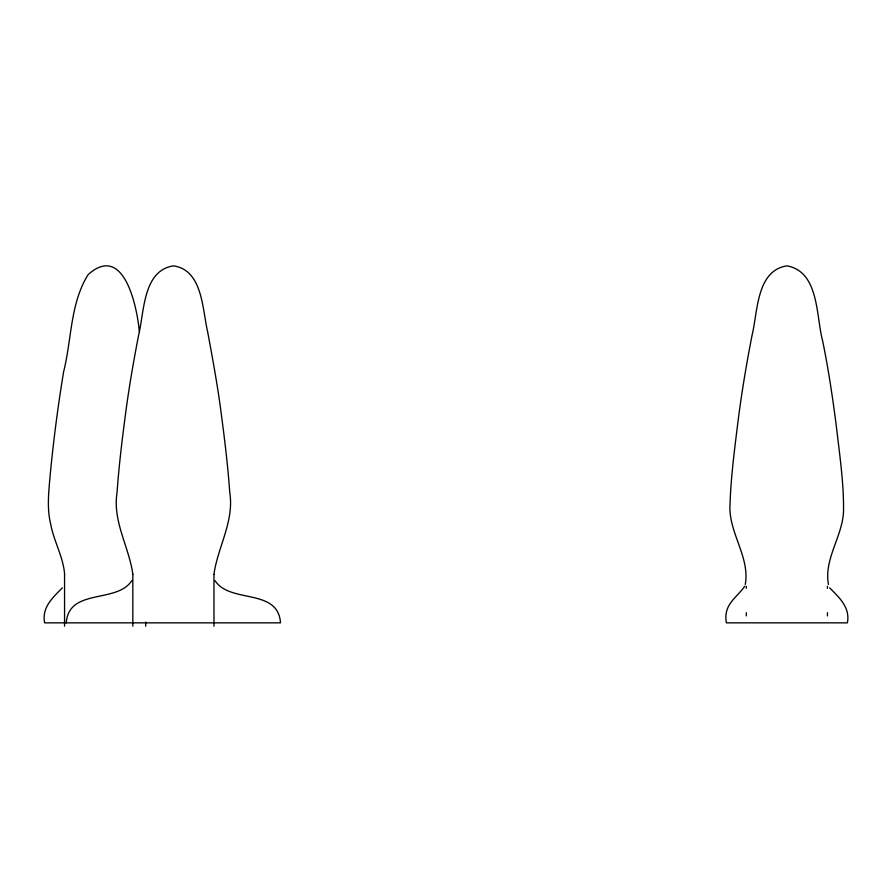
<?xml version="1.0" encoding="UTF-8"?>
<svg xmlns="http://www.w3.org/2000/svg" width="892" height="892" viewBox="0 0 892 892"><rect width="100%" height="100%" fill="white"/><g stroke="black" fill="none" stroke-linecap="round" stroke-linejoin="round"><path stroke-width="1.34" d="M213.924 574.381C217.771 546.908 234.373 521.329 229.768 492.574C227.928 466.538 224.817 440.603 221.372 414.724C217.849 386.849 212.72 359.22 207.602 331.601C202.306 309.178 202.729 270.008 173.405 265.861C142.999 270.577 144.337 311.553 138.684 334.834C133.532 361.338 128.916 387.942 125.426 414.724C121.992 440.603 118.881 466.538 117.042 492.574C112.414 521.329 129.072 546.908 132.875 574.381M66.298 622.85C68.662 587.783 116.93 603.795 131.726 580.703M745.277 584.494C750.217 556.575 727.939 532.078 730.035 503.947C730.961 476.529 734.584 449.289 737.918 422.083C741.62 392.837 746.492 363.758 752.157 334.834C757.81 311.553 756.461 270.577 786.867 265.861C819.313 271.569 815.979 316.181 822.614 340.8C828.412 368.898 832.593 397.308 836.295 425.74C839.394 453.147 843.598 480.598 843.553 508.228C844.133 534.721 823.494 557.979 828.467 584.494M744.731 586.278C736.156 598.409 723.2 604.363 726.344 622.85L847.4 622.85C850.355 607.229 839.038 597.462 829.66 587.85M62.34 587.85C52.962 597.462 41.645 607.229 44.6 622.85L280.501 622.85C278.148 587.783 229.868 603.795 215.084 580.703M139.33 331.601C137.19 307.227 124.033 242.468 88.141 274.602C70.089 303.436 71.784 339.384 63.644 371.596C57.902 406.384 53.353 441.373 50.052 476.473C48.67 492.44 46.797 508.741 50.777 524.518C53.91 541.533 63.365 557.009 64.614 574.381M827.442 586.278L827.442 588.307M827.442 612.681L827.442 615.904M746.303 586.278L746.303 588.307M746.303 612.681L746.303 615.915M213.969 574.493L213.969 626.139M145.697 622.058L145.697 626.139M132.83 574.493L132.83 626.139M64.558 574.493L64.558 626.139"/></g></svg>
